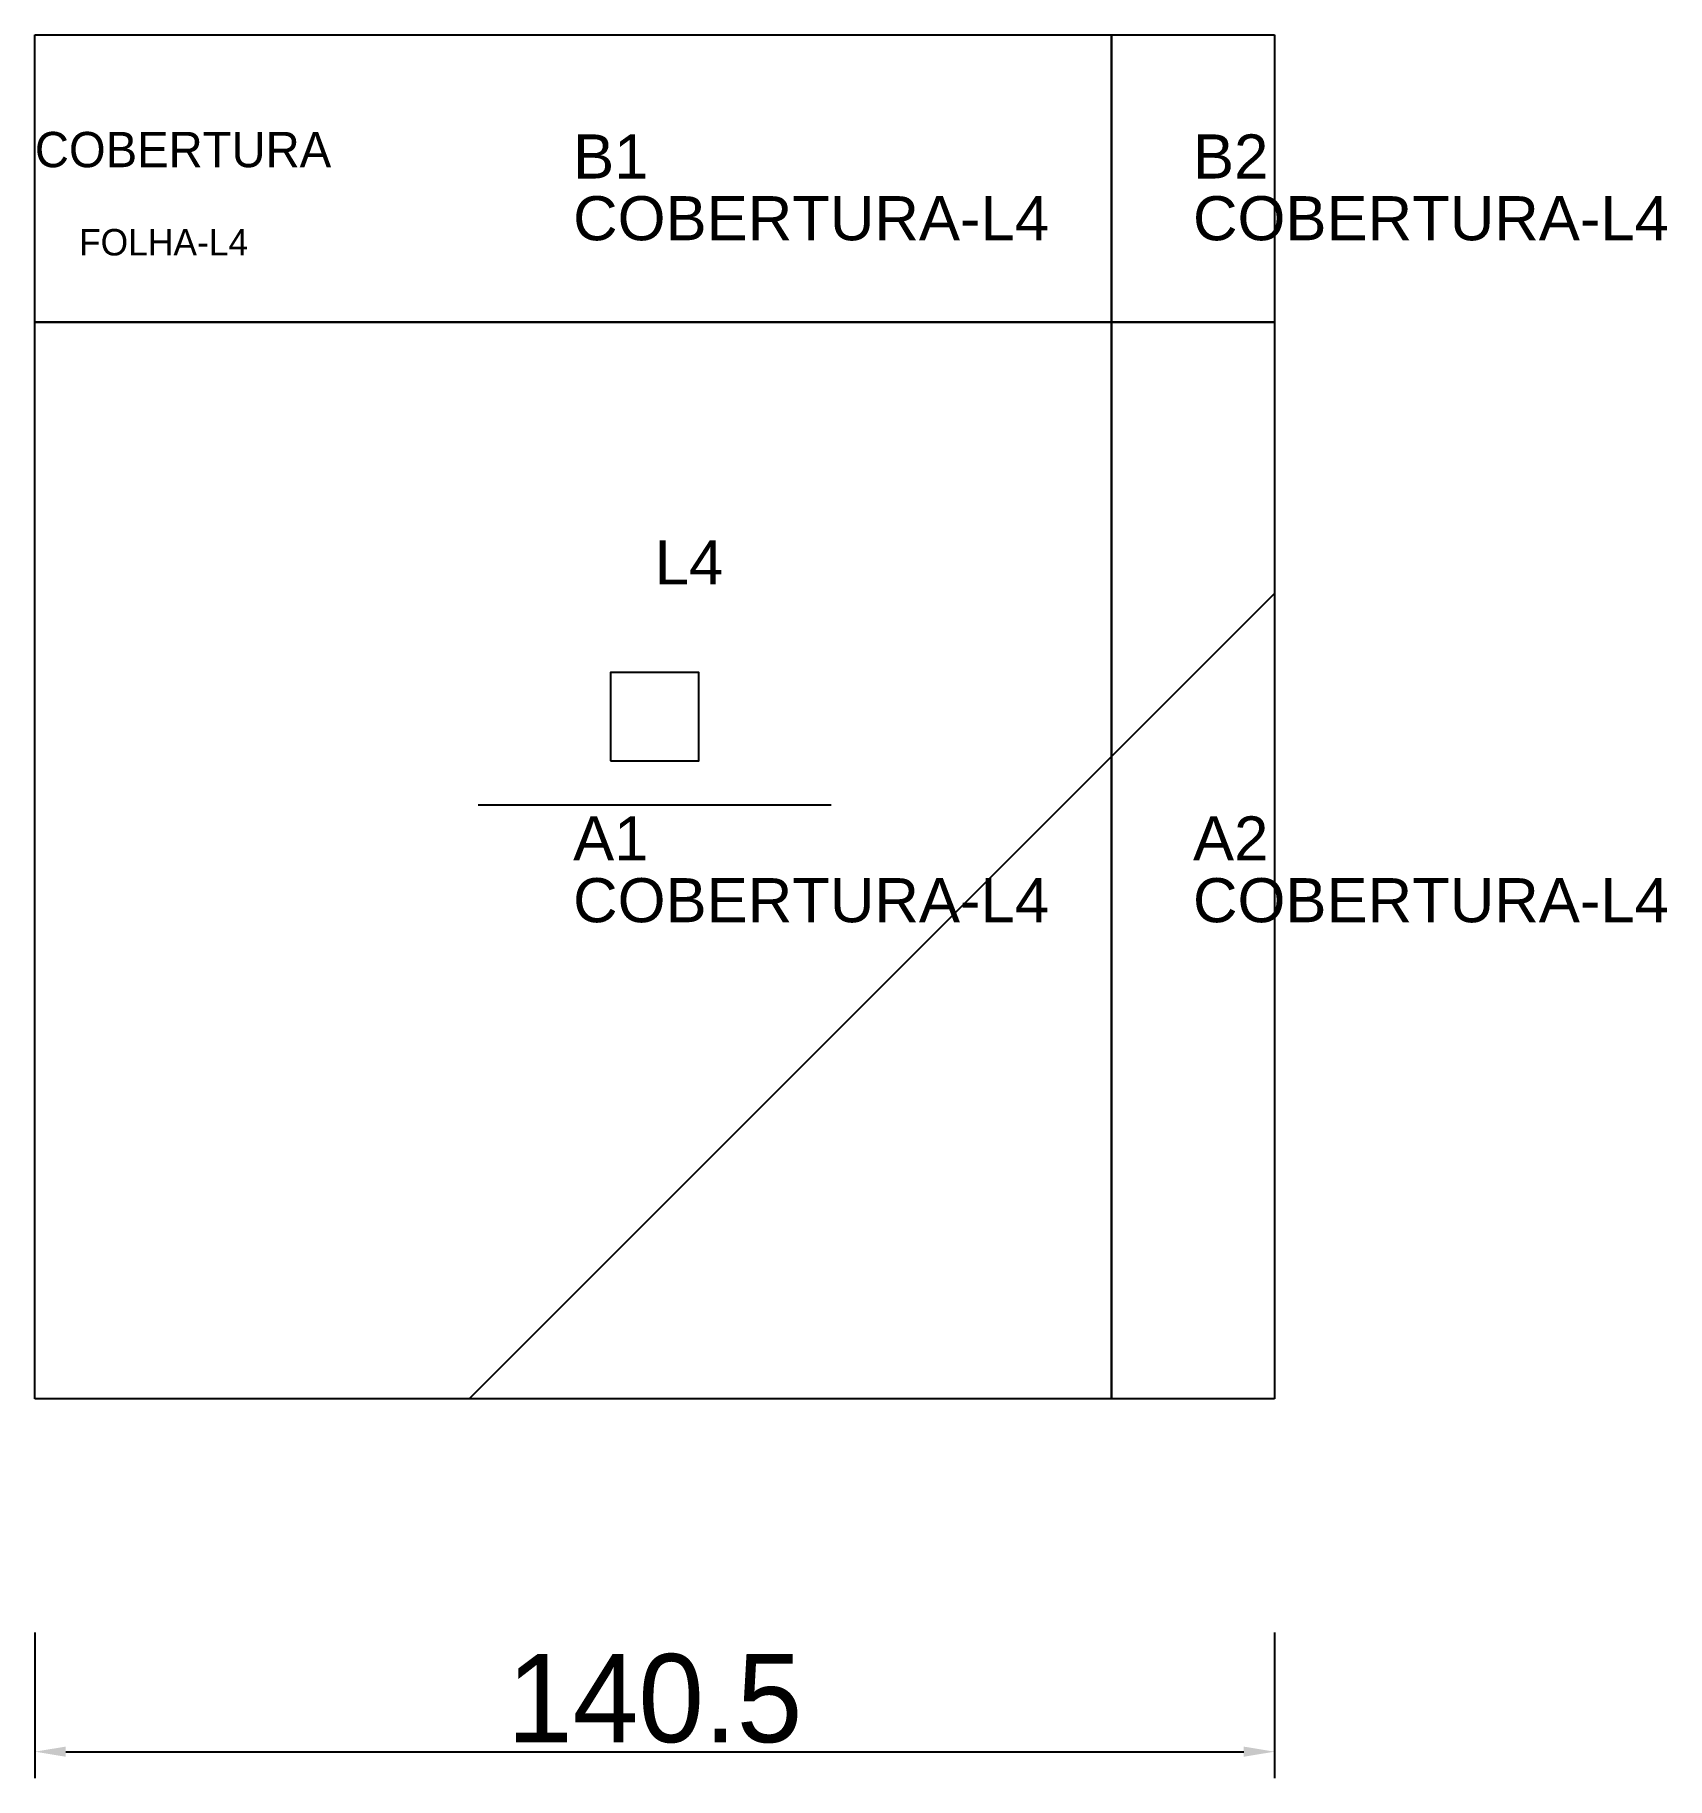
# Model space of a CAD drawing. Header units: metres. Extents: x 222 to 407, y 4 to 202.
import ezdxf

# ---------------------------------------------------------------- set-up
doc = ezdxf.new("R2010")
doc.units = ezdxf.units.M
for name, color, linetype in [('3', 3, 'CONTINUOUS'), ('AUX00', 7, 'CONTINUOUS'), ('COTA', 241, 'CONTINUOUS'), ('FOLHA', 255, 'CONTINUOUS'), ('Hachura', 251, 'CONTINUOUS'), ('NOMENCLATURA', 7, 'CONTINUOUS'), ('Nível', 160, 'CONTINUOUS'), ('Painéis', 200, 'CONTINUOUS'), ('Pilares', 5, 'CONTINUOUS'), ('SARR_2.2x7', 40, 'CONTINUOUS')]:
    doc.layers.add(name, color=color, linetype=linetype)
doc.styles.add('ARIAL', font='Arial.ttf')
doc.styles.add('STR_STANDARD', font='arial.ttf')
doc.dimstyles.new('EZ DXF', dxfattribs={"dimtxt": 10, "dimasz": 3.5, "dimexe": 3, "dimexo": 1.5, "dimgap": 1, "dimtad": 1, "dimdec": 1, "dimdsep": 46, "dimcen": 2.5, "dimazin": 3, "dimtfac": 1, "dimtmove": 0, "dimatfit": 3})

msp = doc.modelspace()

# ---------------------------------------------------------------- hatches: boundary and pattern name
at = {"layer": 'Hachura'}
h = msp.add_hatch(dxfattribs=at)
h.set_pattern_fill('ANSI31', scale=50)
h.paths.add_polyline_path([(222.2, 201.5), (362.7, 201.5), (362.7, 46.93), (222.2, 46.93)])
h = msp.add_hatch(dxfattribs=at)
h.set_pattern_fill('ANSI31', scale=50)
h.paths.add_polyline_path([(222.2, 201.5), (362.7, 201.5), (362.7, 46.93), (222.2, 46.93)])

# ---------------------------------------------------------------- linework, layer by layer
at = {"layer": '3'}
for points in [[(344.2, 46.93), (344.2, 201.5)], [(344.2, 46.93), (344.2, 201.5)], [(222.2, 168.93), (362.7, 168.93)], [(222.2, 168.93), (362.7, 168.93)]]:
    msp.add_lwpolyline(points, close=True, dxfattribs=at)
at = {"layer": 'Painéis', "color": 200}
for p, q in [((222.2, 201.5), (362.7, 201.5)), ((222.2, 46.93), (222.2, 201.5)), ((222.2, 201.5), (362.7, 201.5)), ((222.2, 46.93), (222.2, 201.5)), ((362.7, 201.5), (362.7, 46.93)), ((362.7, 201.5), (362.7, 46.93)), ((362.7, 46.93), (222.2, 46.93)), ((362.7, 46.93), (222.2, 46.93))]:
    msp.add_line(p, q, dxfattribs=at)
at = {"layer": 'Pilares'}
msp.add_lwpolyline([(287.45, 119.22), (297.45, 119.22), (297.45, 129.22), (287.45, 129.22)], close=True, dxfattribs=at)
msp.add_lwpolyline([(287.45, 119.22), (297.45, 119.22), (297.45, 129.22), (287.45, 129.22)], close=True, dxfattribs=at)
at = {"layer": 'SARR_2.2x7'}
msp.add_line((272.45, 114.22), (312.45, 114.22), dxfattribs=at)
msp.add_line((272.45, 114.22), (312.45, 114.22), dxfattribs=at)

# ---------------------------------------------------------------- texts
at = {"layer": '3', "style": 'STR_STANDARD'}
for s, p in [('B1', (283.2, 185.22)), ('B1', (283.2, 185.22)), ('B2', (353.45, 185.22)), ('B2', (353.45, 185.22)), ('A1', (283.2, 107.93)), ('A1', (283.2, 107.93)), ('A2', (353.45, 107.93)), ('A2', (353.45, 107.93))]:
    msp.add_text(s, height=5, dxfattribs=at).set_placement(p)
at = {"layer": 'AUX00', "style": 'STR_STANDARD'}
for p in [(283.2, 178.22), (283.2, 178.22), (353.45, 178.22), (353.45, 178.22), (283.2, 100.93), (283.2, 100.93), (353.45, 100.93), (353.45, 100.93)]:
    msp.add_text('COBERTURA-L4', height=5, dxfattribs=at).set_placement(p)
at = {"layer": 'FOLHA'}
msp.add_text('FOLHA-L4', height=3, dxfattribs=at).set_placement((227.2, 176.5))
msp.add_text('FOLHA-L4', height=3, dxfattribs=at).set_placement((227.2, 176.5))
at = {"layer": 'NOMENCLATURA', "insert": (292.45, 144.22), "char_height": 5, "attachment_point": 1, "style": 'ARIAL'}
msp.add_mtext('L4', dxfattribs=at)
msp.add_mtext('L4', dxfattribs=at)
at = {"layer": 'Nível'}
msp.add_text('COBERTURA', height=4, dxfattribs=at).set_placement((222.2, 186.5))
msp.add_text('COBERTURA', height=4, dxfattribs=at).set_placement((222.2, 186.5))

# ---------------------------------------------------------------- dimensions: what is measured, and where the dimension line sits
at = {"layer": 'COTA'}
msp.add_linear_dim(base=(222.2, 6.93), p1=(222.2, 21.93), p2=(362.7, 21.93), dimstyle='EZ DXF', dxfattribs=at).render()
msp.add_linear_dim(base=(222.2, 6.93), p1=(222.2, 21.93), p2=(362.7, 21.93), dimstyle='EZ DXF', dxfattribs=at).render()

doc.saveas('drawing.dxf')
